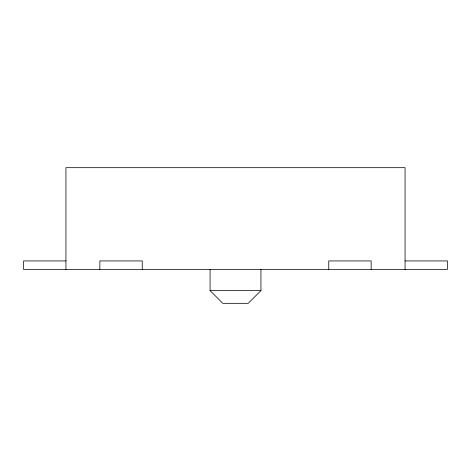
<?xml version="1.0" encoding="UTF-8"?>
<svg xmlns="http://www.w3.org/2000/svg" width="471" height="471" viewBox="0 0 471 471"><rect width="100%" height="100%" fill="white"/><g stroke="black" fill="none" stroke-linecap="round" stroke-linejoin="round"><path stroke-width="0.71" d="M260.934 269.412L260.934 290.607L248.217 303.324L222.783 303.324L210.066 290.607L210.066 269.412M65.94 260.934L23.55 260.934L23.55 269.412L447.45 269.412L447.45 260.934L405.06 260.934M210.066 290.607L260.934 290.607M405.06 269.412L405.06 167.676L65.94 167.676L65.94 269.412M371.148 269.412L371.148 260.934L328.758 260.934L328.758 269.412M142.242 269.412L142.242 260.934L99.852 260.934L99.852 269.412"/></g></svg>
